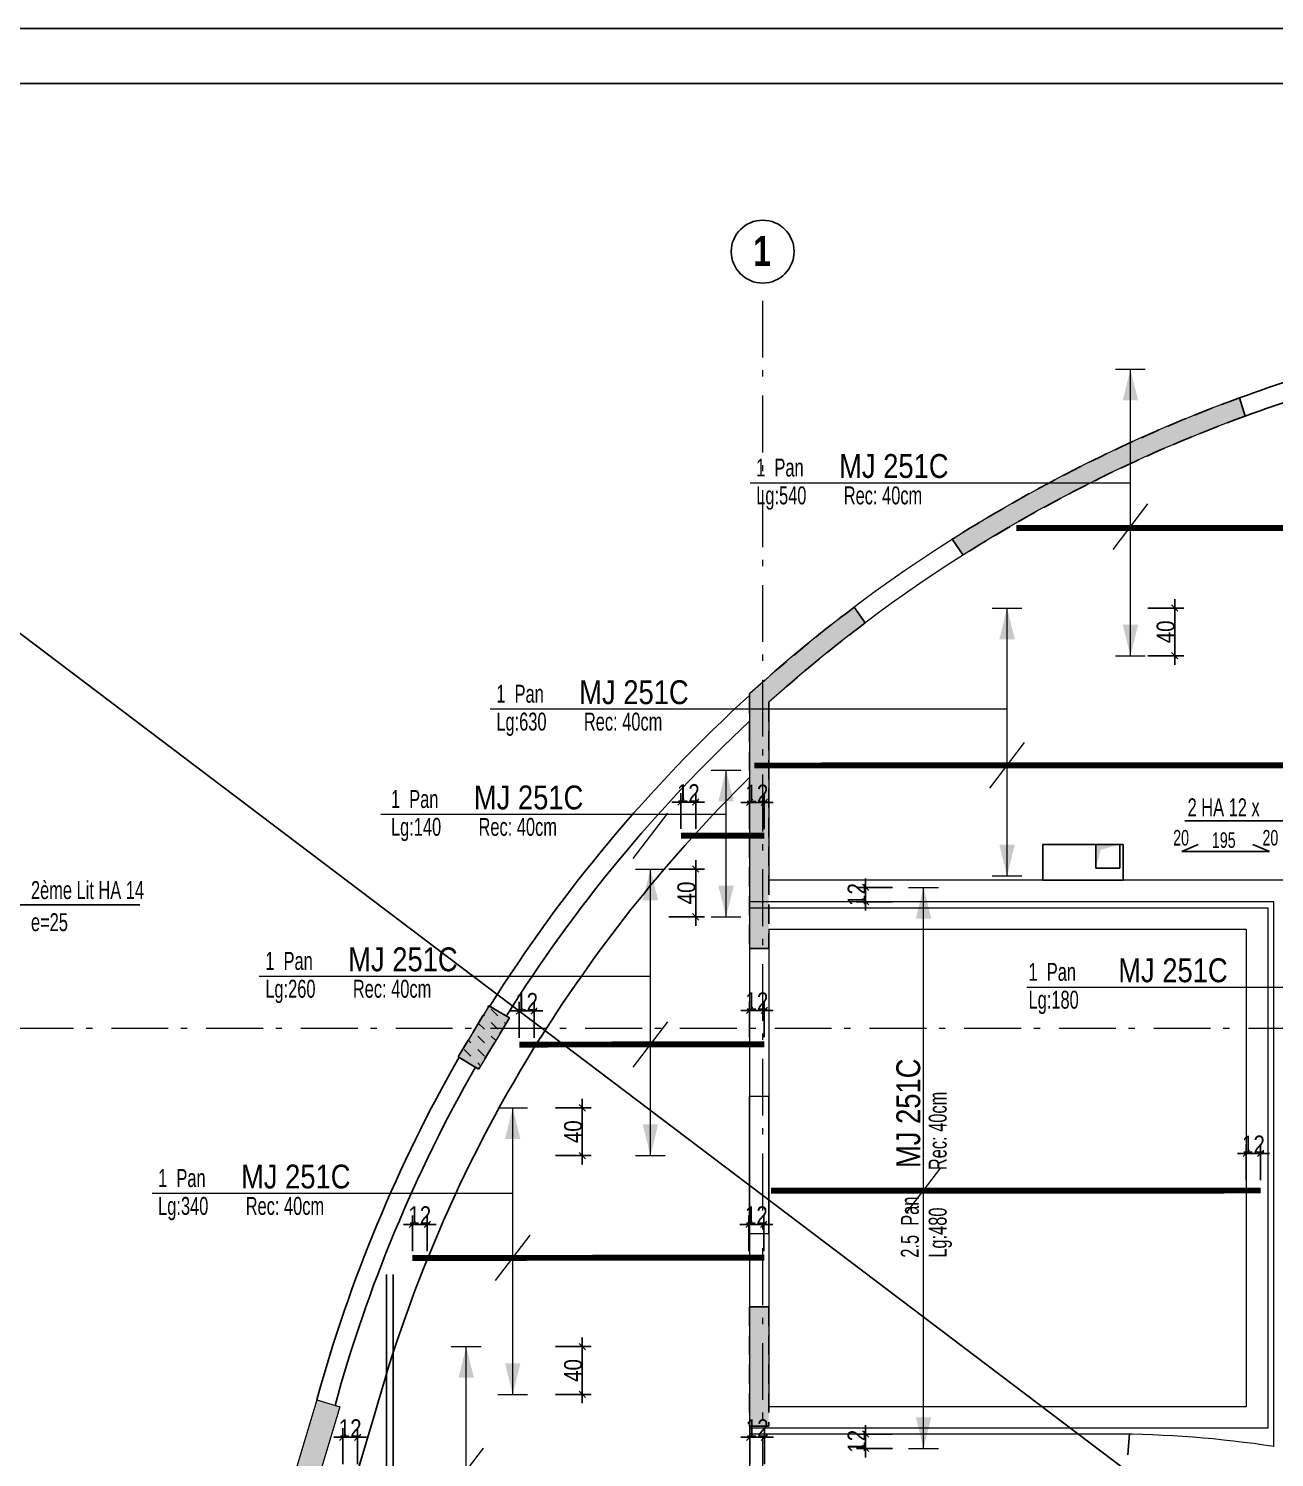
# Model space of a CAD drawing. Header units: centimetres. Extents: x 35662 to 42652, y -17547 to -13347.
# Drawn here: x 37160 to 38203, y -14544 to -13347 of the extents above; entities that cross this region are included whole.
import ezdxf

# ---------------------------------------------------------------- set-up
doc = ezdxf.new("R2010")
doc.units = ezdxf.units.CM
doc.header["$LTSCALE"] = 25.4
doc.header["$PDMODE"] = 1
doc.header["$PDSIZE"] = -2
doc.linetypes.add('CACHEX2', pattern=[19.05, 12.7, -6.35])
doc.linetypes.add('Style de ligne -6', pattern=[1.04164, 0.625, -0.20828, 0.06943, -0.13893])
for name, color, linetype in [('01_ARMA_INF', 50, 'Continuous'), ('01_cote_gen', 4, 'Continuous'), ('01_linteaux', 2, 'Continuous'), ('01_murs_sup', 2, 'CACHEX2'), ('01_poch_poteaux', 250, 'Continuous'), ('01_resv', 32, 'Continuous'), ('01_texte', 230, 'Continuous'), ('AA_COTES', 2, 'Continuous')]:
    doc.layers.add(name, color=color, linetype=linetype)
for name, color, linetype, lineweight in [('01_murs_coup', 5, 'Continuous', 60), ('01_résv', 32, 'Continuous', 9), ('B Général', 7, 'Continuous', 5)]:
    doc.layers.add(name, color=color, linetype=linetype, lineweight=lineweight)
doc.styles.add('impact', font='impact.ttf')
doc.styles.add('PATIO', font='ARIALN.TTF')
doc.styles.add('STYLE2', font='ARIALN.TTF')
doc.dimstyles.new('JB50', dxfattribs={"dimscale": 0.1, "dimtxt": 150, "dimasz": 15, "dimexe": 0.1, "dimexo": 0.1, "dimgap": 0.09, "dimtad": 1, "dimdec": 1, "dimdsep": 46, "dimtxsty": 'STYLE2', "dimblk1": 'BOND_G', "dimblk2": 'BOND_D', "dimsah": 1, "dimcen": 1.5, "dimdle": 0.01, "dimse1": 1, "dimse2": 1, "dimclrd": 4, "dimclre": 2, "dimclrt": 6, "dimazin": 2, "dimtfac": 2.333333, "dimtdec": 1, "dimtix": 1, "dimtmove": 2, "dimatfit": 3, "dimldrblk": 'BOND_G', "dimfxl": 1, "dimtolj": 1, "dimtzin": 0, "dimarcsym": 0})
pattern_1 = [(135, (-1376.8596, -4351.756), (-11.2253202, 9e-16), [7.9375, -7.9375])]

# ---------------------------------------------------------------- blocks, each defined once
blk = doc.blocks.new('BOND_G')
at = {"layer": 'AA_COTES', "color": 0}
for p, q in [((0, -5), (0, 15)), ((5, 0), (-5, 0)), ((1.77, 1.77), (-1.77, -1.77))]:
    blk.add_line(p, q, dxfattribs=at)
blk = doc.blocks.new('BOND_D')
at = {"layer": 'AA_COTES', "color": 0}
for p, q in [((5, 0), (-5, 0)), ((-1.77, -1.77), (1.77, 1.77)), ((0, 5), (0, -15))]:
    blk.add_line(p, q, dxfattribs=at)
blk = doc.blocks.new('*D21')
at = {"color": 4, "lineweight": -2, "transparency": 16777216}
blk.add_line((38119.6, -13833.7), (38119.6, -13870.7), dxfattribs=at)
at = {"layer": 'Defpoints', "color": 0, "transparency": 16777216}
for p in [(37991.6, -13832.2), (38094.9, -13872.2), (38119.6, -13872.2)]:
    blk.add_point(p, dxfattribs=at)
at = {"color": 4, "lineweight": -2, "transparency": 16777216, "xscale": 1.5, "yscale": 1.5, "zscale": 1.5}
for name, p, rotation in [('BOND_G', (38119.6, -13832.2), 90), ('BOND_D', (38119.6, -13872.2), 270)]:
    blk.add_blockref(name, p, dxfattribs=dict(at, rotation=rotation))
at = {"color": 6, "transparency": 16777216, "insert": (38112, -13852.2), "char_height": 15, "attachment_point": 5, "rotation": 90, "style": 'STYLE2'}
blk.add_mtext('\\A1;40', dxfattribs=at)
blk = doc.blocks.new('*D23')
at = {"color": 4, "lineweight": -2, "transparency": 16777216}
for p, q in [((37810.6, -14714.3), (37809.1, -14714.3)), ((37824.1, -14714.3), (37812.1, -14714.3)), ((37825.6, -14714.3), (37827.1, -14714.3))]:
    blk.add_line(p, q, dxfattribs=at)
at = {"layer": 'Defpoints', "color": 0, "transparency": 16777216}
for p in [(37812.1, -14539.4), (37812.1, -14714.3), (37824.1, -14715)]:
    blk.add_point(p, dxfattribs=at)
at = {"color": 4, "lineweight": -2, "transparency": 16777216, "xscale": 1.5, "yscale": 1.5, "zscale": 1.5}
blk.add_blockref('BOND_D', (37812.1, -14714.3), dxfattribs=at)
at = {"color": 4, "lineweight": -2, "transparency": 16777216, "xscale": 1.5, "yscale": 1.5, "zscale": 1.5, "rotation": 180}
blk.add_blockref('BOND_G', (37824.1, -14714.3), dxfattribs=at)
at = {"color": 6, "transparency": 16777216, "insert": (37818.1, -14706.8), "char_height": 15, "attachment_point": 5, "style": 'STYLE2'}
blk.add_mtext('\\A1;12', dxfattribs=at)
blk = doc.blocks.new('*D33')
at = {"color": 4, "lineweight": -2, "transparency": 16777216}
blk.add_line((37623.3, -14452.4), (37623.3, -14489.4), dxfattribs=at)
at = {"layer": 'Defpoints', "color": 0, "transparency": 16777216}
for p in [(37604.4, -14450.9), (37604.4, -14490.9), (37623.3, -14490.9)]:
    blk.add_point(p, dxfattribs=at)
at = {"color": 4, "lineweight": -2, "transparency": 16777216, "xscale": 1.5, "yscale": 1.5, "zscale": 1.5}
for name, p, rotation in [('BOND_G', (37623.3, -14450.9), 90), ('BOND_D', (37623.3, -14490.9), 270)]:
    blk.add_blockref(name, p, dxfattribs=dict(at, rotation=rotation))
at = {"color": 6, "transparency": 16777216, "insert": (37615.7, -14470.9), "char_height": 15, "attachment_point": 5, "rotation": 90, "style": 'STYLE2'}
blk.add_mtext('\\A1;40', dxfattribs=at)
blk = doc.blocks.new('*D34')
at = {"color": 4, "lineweight": -2, "transparency": 16777216}
blk.add_line((37623.3, -14252.4), (37623.3, -14289.4), dxfattribs=at)
at = {"layer": 'Defpoints', "color": 0, "transparency": 16777216}
for p in [(37623.3, -14250.9), (37623.3, -14290.9), (37623.3, -14290.9)]:
    blk.add_point(p, dxfattribs=at)
at = {"color": 4, "lineweight": -2, "transparency": 16777216, "xscale": 1.5, "yscale": 1.5, "zscale": 1.5}
for name, p, rotation in [('BOND_G', (37623.3, -14250.9), 90), ('BOND_D', (37623.3, -14290.9), 270)]:
    blk.add_blockref(name, p, dxfattribs=dict(at, rotation=rotation))
at = {"color": 6, "transparency": 16777216, "insert": (37615.7, -14270.9), "char_height": 15, "attachment_point": 5, "rotation": 90, "style": 'STYLE2'}
blk.add_mtext('\\A1;40', dxfattribs=at)
blk = doc.blocks.new('*D35')
at = {"color": 4, "lineweight": -2, "transparency": 16777216}
blk.add_line((37718.3, -14052.4), (37718.3, -14089.4), dxfattribs=at)
at = {"layer": 'Defpoints', "color": 0, "transparency": 16777216}
for p in [(37719.6, -14050.9), (37718.3, -14090.9), (37719.6, -14090.9)]:
    blk.add_point(p, dxfattribs=at)
at = {"color": 4, "lineweight": -2, "transparency": 16777216, "xscale": 1.5, "yscale": 1.5, "zscale": 1.5}
for name, p, rotation in [('BOND_G', (37718.3, -14050.9), 90), ('BOND_D', (37718.3, -14090.9), 270)]:
    blk.add_blockref(name, p, dxfattribs=dict(at, rotation=rotation))
at = {"color": 6, "transparency": 16777216, "insert": (37710.6, -14070.9), "char_height": 15, "attachment_point": 5, "rotation": 90, "style": 'STYLE2'}
blk.add_mtext('\\A1;40', dxfattribs=at)
blk = doc.blocks.new('*D37')
at = {"color": 4, "lineweight": -2, "transparency": 16777216}
for p, q in [((37421.2, -14526.8), (37419.7, -14526.8)), ((37435.1, -14526.8), (37422.7, -14526.8)), ((37436.6, -14526.8), (37438.1, -14526.8))]:
    blk.add_line(p, q, dxfattribs=at)
at = {"layer": 'Defpoints', "color": 0, "transparency": 16777216}
for p in [(37422.7, -14526.8), (37422.7, -14555), (37435.1, -14555.4)]:
    blk.add_point(p, dxfattribs=at)
at = {"color": 4, "lineweight": -2, "transparency": 16777216, "xscale": 1.5, "yscale": 1.5, "zscale": 1.5}
blk.add_blockref('BOND_D', (37422.7, -14526.8), dxfattribs=at)
at = {"color": 4, "lineweight": -2, "transparency": 16777216, "xscale": 1.5, "yscale": 1.5, "zscale": 1.5, "rotation": 180}
blk.add_blockref('BOND_G', (37435.1, -14526.8), dxfattribs=at)
at = {"color": 6, "transparency": 16777216, "insert": (37428.9, -14519.3), "char_height": 15, "attachment_point": 5, "style": 'STYLE2'}
blk.add_mtext('\\A1;12', dxfattribs=at)
blk = doc.blocks.new('*D38')
at = {"color": 4, "lineweight": -2, "transparency": 16777216}
for p, q in [((37479.5, -14348.5), (37478, -14348.5)), ((37493.4, -14348.5), (37481, -14348.5)), ((37494.9, -14348.5), (37496.4, -14348.5))]:
    blk.add_line(p, q, dxfattribs=at)
at = {"layer": 'Defpoints', "color": 0, "transparency": 16777216}
for p in [(37481, -14348.5), (37481, -14376.6), (37493.4, -14377.1)]:
    blk.add_point(p, dxfattribs=at)
at = {"color": 4, "lineweight": -2, "transparency": 16777216, "xscale": 1.5, "yscale": 1.5, "zscale": 1.5}
blk.add_blockref('BOND_D', (37481, -14348.5), dxfattribs=at)
at = {"color": 4, "lineweight": -2, "transparency": 16777216, "xscale": 1.5, "yscale": 1.5, "zscale": 1.5, "rotation": 180}
blk.add_blockref('BOND_G', (37493.4, -14348.5), dxfattribs=at)
at = {"color": 6, "transparency": 16777216, "insert": (37487.2, -14340.9), "char_height": 15, "attachment_point": 5, "style": 'STYLE2'}
blk.add_mtext('\\A1;12', dxfattribs=at)
blk = doc.blocks.new('*D39')
at = {"color": 4, "lineweight": -2, "transparency": 16777216}
for p, q in [((37569, -14169.7), (37567.5, -14169.7)), ((37582.9, -14169.7), (37570.5, -14169.7)), ((37584.4, -14169.7), (37585.9, -14169.7))]:
    blk.add_line(p, q, dxfattribs=at)
at = {"layer": 'Defpoints', "color": 0, "transparency": 16777216}
for p in [(37570.5, -14169.7), (37570.5, -14197.9), (37582.9, -14198.3)]:
    blk.add_point(p, dxfattribs=at)
at = {"color": 4, "lineweight": -2, "transparency": 16777216, "xscale": 1.5, "yscale": 1.5, "zscale": 1.5}
blk.add_blockref('BOND_D', (37570.5, -14169.7), dxfattribs=at)
at = {"color": 4, "lineweight": -2, "transparency": 16777216, "xscale": 1.5, "yscale": 1.5, "zscale": 1.5, "rotation": 180}
blk.add_blockref('BOND_G', (37582.9, -14169.7), dxfattribs=at)
at = {"color": 6, "transparency": 16777216, "insert": (37576.7, -14162.2), "char_height": 15, "attachment_point": 5, "style": 'STYLE2'}
blk.add_mtext('\\A1;12', dxfattribs=at)
blk = doc.blocks.new('*D40')
at = {"color": 4, "lineweight": -2, "transparency": 16777216}
for p, q in [((37704.4, -13994.8), (37702.9, -13994.8)), ((37718.3, -13994.8), (37705.9, -13994.8)), ((37719.8, -13994.8), (37721.3, -13994.8))]:
    blk.add_line(p, q, dxfattribs=at)
at = {"layer": 'Defpoints', "color": 0, "transparency": 16777216}
for p in [(37705.9, -13994.8), (37705.9, -14023), (37718.3, -14023.4)]:
    blk.add_point(p, dxfattribs=at)
at = {"color": 4, "lineweight": -2, "transparency": 16777216, "xscale": 1.5, "yscale": 1.5, "zscale": 1.5}
blk.add_blockref('BOND_D', (37705.9, -13994.8), dxfattribs=at)
at = {"color": 4, "lineweight": -2, "transparency": 16777216, "xscale": 1.5, "yscale": 1.5, "zscale": 1.5, "rotation": 180}
blk.add_blockref('BOND_G', (37718.3, -13994.8), dxfattribs=at)
at = {"color": 6, "transparency": 16777216, "insert": (37712.1, -13987.3), "char_height": 15, "attachment_point": 5, "style": 'STYLE2'}
blk.add_mtext('\\A1;12', dxfattribs=at)
blk = doc.blocks.new('*D41')
at = {"color": 4, "lineweight": -2, "transparency": 16777216}
for p, q in [((37762, -13995.1), (37760.5, -13995.1)), ((37775.7, -13995.1), (37763.5, -13995.1)), ((37777.2, -13995.1), (37778.7, -13995.1))]:
    blk.add_line(p, q, dxfattribs=at)
at = {"layer": 'Defpoints', "color": 0, "transparency": 16777216}
for p in [(37763.5, -13995.1), (37763.5, -14022.9), (37775.7, -14022.9)]:
    blk.add_point(p, dxfattribs=at)
at = {"color": 4, "lineweight": -2, "transparency": 16777216, "xscale": 1.5, "yscale": 1.5, "zscale": 1.5}
blk.add_blockref('BOND_D', (37763.5, -13995.1), dxfattribs=at)
at = {"color": 4, "lineweight": -2, "transparency": 16777216, "xscale": 1.5, "yscale": 1.5, "zscale": 1.5, "rotation": 180}
blk.add_blockref('BOND_G', (37775.7, -13995.1), dxfattribs=at)
at = {"color": 6, "transparency": 16777216, "insert": (37769.6, -13987.6), "char_height": 15, "attachment_point": 5, "style": 'STYLE2'}
blk.add_mtext('\\A1;12', dxfattribs=at)
blk = doc.blocks.new('*D42')
at = {"color": 4, "lineweight": -2, "transparency": 16777216}
for p, q in [((37762, -14169.3), (37760.5, -14169.3)), ((37775.7, -14169.3), (37763.5, -14169.3)), ((37777.2, -14169.3), (37778.7, -14169.3))]:
    blk.add_line(p, q, dxfattribs=at)
at = {"layer": 'Defpoints', "color": 0, "transparency": 16777216}
for p in [(37763.5, -14169.3), (37763.5, -14197.1), (37775.7, -14197.1)]:
    blk.add_point(p, dxfattribs=at)
at = {"color": 4, "lineweight": -2, "transparency": 16777216, "xscale": 1.5, "yscale": 1.5, "zscale": 1.5}
blk.add_blockref('BOND_D', (37763.5, -14169.3), dxfattribs=at)
at = {"color": 4, "lineweight": -2, "transparency": 16777216, "xscale": 1.5, "yscale": 1.5, "zscale": 1.5, "rotation": 180}
blk.add_blockref('BOND_G', (37775.7, -14169.3), dxfattribs=at)
at = {"color": 6, "transparency": 16777216, "insert": (37769.6, -14161.7), "char_height": 15, "attachment_point": 5, "style": 'STYLE2'}
blk.add_mtext('\\A1;12', dxfattribs=at)
blk = doc.blocks.new('*D43')
at = {"color": 4, "lineweight": -2, "transparency": 16777216}
for p, q in [((37761.4, -14348.5), (37759.9, -14348.5)), ((37775.3, -14348.5), (37762.9, -14348.5)), ((37776.8, -14348.5), (37778.3, -14348.5))]:
    blk.add_line(p, q, dxfattribs=at)
at = {"layer": 'Defpoints', "color": 0, "transparency": 16777216}
for p in [(37762.9, -14348.5), (37762.9, -14376.6), (37775.3, -14377.1)]:
    blk.add_point(p, dxfattribs=at)
at = {"color": 4, "lineweight": -2, "transparency": 16777216, "xscale": 1.5, "yscale": 1.5, "zscale": 1.5}
blk.add_blockref('BOND_D', (37762.9, -14348.5), dxfattribs=at)
at = {"color": 4, "lineweight": -2, "transparency": 16777216, "xscale": 1.5, "yscale": 1.5, "zscale": 1.5, "rotation": 180}
blk.add_blockref('BOND_G', (37775.3, -14348.5), dxfattribs=at)
at = {"color": 6, "transparency": 16777216, "insert": (37769.1, -14340.9), "char_height": 15, "attachment_point": 5, "style": 'STYLE2'}
blk.add_mtext('\\A1;12', dxfattribs=at)
blk = doc.blocks.new('*D44')
at = {"color": 4, "lineweight": -2, "transparency": 16777216}
for p, q in [((37762.1, -14526.8), (37760.6, -14526.8)), ((37775.9, -14526.8), (37763.6, -14526.8)), ((37777.4, -14526.8), (37778.9, -14526.8))]:
    blk.add_line(p, q, dxfattribs=at)
at = {"layer": 'Defpoints', "color": 0, "transparency": 16777216}
for p in [(37763.6, -14526.8), (37763.6, -14554.9), (37775.9, -14555.4)]:
    blk.add_point(p, dxfattribs=at)
at = {"color": 4, "lineweight": -2, "transparency": 16777216, "xscale": 1.5, "yscale": 1.5, "zscale": 1.5}
blk.add_blockref('BOND_D', (37763.6, -14526.8), dxfattribs=at)
at = {"color": 4, "lineweight": -2, "transparency": 16777216, "xscale": 1.5, "yscale": 1.5, "zscale": 1.5, "rotation": 180}
blk.add_blockref('BOND_G', (37775.9, -14526.8), dxfattribs=at)
at = {"color": 6, "transparency": 16777216, "insert": (37769.8, -14519.3), "char_height": 15, "attachment_point": 5, "style": 'STYLE2'}
blk.add_mtext('\\A1;12', dxfattribs=at)
blk = doc.blocks.new('*D46')
at = {"color": 4, "lineweight": -2, "transparency": 16777216}
for p, q in [((38178, -14289.1), (38176.5, -14289.1)), ((38191.5, -14289.1), (38179.5, -14289.1)), ((38193, -14289.1), (38194.5, -14289.1))]:
    blk.add_line(p, q, dxfattribs=at)
at = {"layer": 'Defpoints', "color": 0, "transparency": 16777216}
for p in [(38179.5, -14289.1), (38179.5, -14310.8), (38191.5, -14320.2)]:
    blk.add_point(p, dxfattribs=at)
at = {"color": 4, "lineweight": -2, "transparency": 16777216, "xscale": 1.5, "yscale": 1.5, "zscale": 1.5}
blk.add_blockref('BOND_D', (38179.5, -14289.1), dxfattribs=at)
at = {"color": 4, "lineweight": -2, "transparency": 16777216, "xscale": 1.5, "yscale": 1.5, "zscale": 1.5, "rotation": 180}
blk.add_blockref('BOND_G', (38191.5, -14289.1), dxfattribs=at)
at = {"color": 6, "transparency": 16777216, "insert": (38185.5, -14281.6), "char_height": 15, "attachment_point": 5, "style": 'STYLE2'}
blk.add_mtext('\\A1;12', dxfattribs=at)
blk = doc.blocks.new('*D47')
at = {"color": 4, "lineweight": -2, "transparency": 16777216}
for p, q in [((37860.6, -14522.7), (37860.6, -14521.2)), ((37860.6, -14524.2), (37860.6, -14536.2)), ((37860.6, -14537.7), (37860.6, -14539.2))]:
    blk.add_line(p, q, dxfattribs=at)
at = {"layer": 'Defpoints', "color": 0, "transparency": 16777216}
for p in [(37885.6, -14524.2), (37860.6, -14536.2), (37896.7, -14536.2)]:
    blk.add_point(p, dxfattribs=at)
at = {"color": 4, "lineweight": -2, "transparency": 16777216, "xscale": 1.5, "yscale": 1.5, "zscale": 1.5}
for name, p, rotation in [('BOND_G', (37860.6, -14524.2), 270), ('BOND_D', (37860.6, -14536.2), 90)]:
    blk.add_blockref(name, p, dxfattribs=dict(at, rotation=rotation))
at = {"color": 6, "transparency": 16777216, "insert": (37853.1, -14530.2), "char_height": 15, "attachment_point": 5, "rotation": 90, "style": 'STYLE2'}
blk.add_mtext('\\A1;12', dxfattribs=at)
blk = doc.blocks.new('*D48')
at = {"color": 4, "lineweight": -2, "transparency": 16777216}
for p, q in [((37860.6, -14064.7), (37860.6, -14063.2)), ((37860.6, -14066.2), (37860.6, -14078.2)), ((37860.6, -14079.7), (37860.6, -14081.2))]:
    blk.add_line(p, q, dxfattribs=at)
at = {"layer": 'Defpoints', "color": 0, "transparency": 16777216}
for p in [(37896.7, -14066.2), (37860.6, -14078.2), (37894.3, -14078.2)]:
    blk.add_point(p, dxfattribs=at)
at = {"color": 4, "lineweight": -2, "transparency": 16777216, "xscale": 1.5, "yscale": 1.5, "zscale": 1.5}
for name, p, rotation in [('BOND_G', (37860.6, -14066.2), 270), ('BOND_D', (37860.6, -14078.2), 90)]:
    blk.add_blockref(name, p, dxfattribs=dict(at, rotation=rotation))
at = {"color": 6, "transparency": 16777216, "insert": (37853.1, -14072.2), "char_height": 15, "attachment_point": 5, "rotation": 90, "style": 'STYLE2'}
blk.add_mtext('\\A1;12', dxfattribs=at)

msp = doc.modelspace()

# ---------------------------------------------------------------- hatches: boundary and pattern name
at = {"layer": '01_murs_sup'}
h = msp.add_hatch(dxfattribs=at)
h.set_pattern_fill('DASH', color=256, scale=2.5, angle=135)
h.set_pattern_definition(pattern_1)
h.paths.add_polyline_path([(38178.58, -13671.44), (38173.7, -13656.19, 0.053996), (37933.23, -13774.64), (37942.35, -13787.8, -0.0537335)])
h.paths.add_polyline_path([(37779.47, -13911.19, -0.0212749), (37860.14, -13844.74), (37851.02, -13831.57, 0.0228439), (37763.47, -13904.08), (37763.47, -14117.54), (37779.47, -14117.54)])
h.paths.add_polyline_path([(39133.48, -13581.57), (38657.44, -13581.57), (38657.44, -13597.57), (39117.48, -13597.57), (39117.48, -13641.58), (39133.48, -13641.58)])
h.paths.add_polyline_path([(39446.48, -13976.58), (39133.48, -13976.58), (39133.48, -13941.58), (39117.48, -13941.58), (39117.48, -14377.56), (39069.48, -14377.56), (39069.48, -14397.56), (39117.48, -14397.56), (39117.48, -14785.56), (39082.48, -14785.56), (39082.48, -14803.56), (39495.48, -14803.56), (39495.48, -14785.56), (39135.47, -14785.56), (39135.47, -13992.58), (39430.48, -13992.58), (39430.48, -14049.58), (39446.48, -14049.58)])
h = msp.add_hatch(dxfattribs=at)
h.set_pattern_fill('DASH', color=256, scale=2.5, angle=135)
h.set_pattern_definition(pattern_1)
h.paths.add_polyline_path([(37562.23, -14175.62), (37545.08, -14165.32), (37519.34, -14208.18), (37536.49, -14218.48)])
h = msp.add_hatch(dxfattribs=at)
h.set_pattern_fill('DASH', color=256, scale=2.5, angle=135)
h.set_pattern_definition(pattern_1)
h.paths.add_polyline_path([(37779.47, -14417.54), (37763.47, -14417.54), (37763.47, -14517.54), (37779.47, -14517.54)])
h.paths.add_polyline_path([(37779.47, -14617.54), (37763.47, -14617.54), (37763.47, -14785.56), (37330.68, -14785.56), (37379.44, -14623.13), (37364.11, -14618.53), (37274.08, -14918.45), (37289.41, -14923.05), (37325.28, -14803.56), (37453.44, -14803.56), (37469.44, -14803.56), (38121.48, -14803.56), (38121.48, -15311.56), (38139.48, -15311.56), (38139.48, -14803.56), (38231.48, -14803.56), (38231.48, -14785.56), (37779.47, -14785.56)])
at = {"layer": '01_poch_poteaux'}
h = msp.add_hatch(color=256, dxfattribs=at)
h.dxf.hatch_style = 1
h.paths.add_polyline_path([(37562.39, -14175.47), (37545.24, -14165.17), (37519.5, -14208.04), (37536.64, -14218.33)])
h = msp.add_hatch(color=256, dxfattribs=at)
h.dxf.hatch_style = 1
h.paths.add_polyline_path([(37420.15, -14501.66), (37400.99, -14495.91), (37382.67, -14556.95), (37401.83, -14562.7)])
at = {"layer": '01_résv'}
h = msp.add_hatch(dxfattribs=at)
h.set_pattern_fill('ANSI31', color=256)
h.set_pattern_definition([(45, (33932.1135, -19078.7956), (-2.245064, 2.245064), [])])
h.paths.add_polyline_path([(40172.39, -15042.56), (40172.39, -15072.59), (40182.39, -15072.59), (40182.39, -15042.62)], flags=17)
h.paths.add_polyline_path([(38544.12, -14511.48), (38544.12, -14581.48), (38554.12, -14581.48), (38554.12, -14511.48)])
h.paths.add_polyline_path([(38775.31, -14971.93), (38775.71, -15031.93), (38785.71, -15031.93), (38785.31, -14971.93)], flags=17)
h.paths.add_polyline_path([(38544.85, -14966.84), (38474.85, -14966.84), (38474.85, -14976.84), (38544.85, -14976.84)], flags=17)
h.paths.add_polyline_path([(38564.85, -14966.84), (38624.85, -14966.84), (38624.85, -14976.84), (38564.85, -14976.84)], flags=17)
h.paths.add_polyline_path([(37763.92, -15769.56), (37763.92, -15709.56), (37773.92, -15709.56), (37773.92, -15769.56)], flags=17)
h.paths.add_polyline_path([(38495.18, -14432.47), (38435.18, -14432.47), (38435.18, -14422.47), (38495.18, -14422.47)])
edge = h.paths.add_edge_path()
edge.add_line((40778.06, -15120.54), (40818.06, -15120.54))
edge.add_line((40818.06, -15120.54), (40846.67, -15148.83))
edge.add_line((40846.67, -15148.83), (40849.82, -15145.68))
edge.add_line((40849.82, -15145.68), (40853.18, -15142.31))
edge.add_line((40853.18, -15142.31), (40853.74, -15141.76))
edge.add_line((40853.74, -15141.76), (40819.08, -15107.1))
edge.add_line((40778.4, -15120.54), (40778.4, -15110.54))
edge.add_line((40778.4, -15110.54), (40822.52, -15110.54))
edge.add_line((40170.1, -14687.41), (40170, -14687.41))
edge.add_line((40170, -14687.41), (40170.02, -14664.36))
edge.add_line((40170.02, -14664.36), (40180.02, -14664.36))
edge.add_line((40180.02, -14664.36), (40180.12, -14694.4))
edge.add_line((40180.12, -14694.4), (40170, -14694.34))
edge.add_line((39147.25, -14687.41), (39147.15, -14687.41))
edge.add_line((39147.15, -14687.41), (39147.15, -14657.41))
edge.add_line((39147.15, -14657.41), (39157.15, -14657.41))
edge.add_line((39157.15, -14657.41), (39157.15, -14687.41))
edge.add_line((39157.15, -14687.41), (39147.15, -14687.41))
edge.add_line((37455.95, -16464.54), (37539.35, -16464.56))
edge.add_line((37539.35, -16464.56), (37539.75, -16474.52))
edge.add_line((37539.75, -16474.52), (37459.74, -16474.5))
edge.add_line((37459.74, -16474.5), (37459.34, -16467.9))
h.paths.add_polyline_path([(40853.92, -14589.64), (40846.85, -14582.57), (40818.16, -14610.86), (40778.16, -14610.86), (40778.16, -14620.86), (40822.3, -14620.86)])

# ---------------------------------------------------------------- linework, layer by layer
at = {"layer": '01_ARMA_INF', "linetype": 'Continuous', "lineweight": 0, "const_width": 5, "flags": 128}
for points in [[(37986.77, -13765.29), (38378.48, -13765.06)], [(37767.46, -13964.14), (38378.48, -13963.9)], [(37705.93, -14022.95), (37775.7, -14022.92)], [(37570.54, -14197.87), (37775.7, -14197.77)], [(37781.3, -14320.29), (38191.46, -14320.15)], [(37480.99, -14376.61), (37775.7, -14376.47)]]:
    msp.add_lwpolyline(points, dxfattribs=at)
at = {"layer": '01_cote_gen'}
msp.add_line((42651.79, -13346.82), (35661.79, -13346.82), dxfattribs=at)
at = {"layer": '01_linteaux'}
for p, q in [((37763.46, -14241.23), (37763.46, -14356.23)), ((37779.46, -14241.23), (37779.46, -14356.23)), ((37449.09, -14508.83), (37274.51, -15090.92))]:
    msp.add_line(p, q, dxfattribs=at)
for centre, radius, start, end in [((38600.27, -14825.54), 1244.73, 105.4374, 110.04173), ((38600.27, -14825.54), 1228.73, 105.4374, 110.07172), ((38600.28, -14825.54), 1243.76, 132.28414, 147.95599), ((38600.28, -14825.54), 1227.76, 132.96705, 147.94227), ((38600.28, -14825.54), 1193.76, 134.50649, 147.95599), ((38600.28, -14825.54), 1193.96, 147.95599, 164.61784), ((38600.28, -14825.54), 1243.96, 150.25949, 164.61784), ((38600.28, -14825.54), 1227.96, 150.28537, 164.63513)]:
    msp.add_arc(centre, radius, start, end, dxfattribs=at)
at = {"layer": '01_murs_coup', "linetype": 'Continuous', "lineweight": 18}
for p, q in [((38173.7, -13656.19), (38178.58, -13671.44)), ((37763.46, -13904.08), (37763.46, -14078.23)), ((37779.46, -13911.19), (37779.46, -14060.23)), ((38220.51, -14060.23), (37779.46, -14060.23)), ((38220.51, -14060.23), (37789.46, -14060.23)), ((38202.51, -14078.23), (37763.46, -14078.23)), ((37763.46, -14083.23), (38197.46, -14083.23)), ((37763.46, -14083.23), (37763.46, -14241.23)), ((38197.46, -14083.23), (38197.46, -14519.23)), ((38202.51, -14534.66), (38202.51, -14078.23)), ((37779.46, -14101.23), (38179.46, -14101.23)), ((37779.46, -14101.23), (37779.46, -14135.23)), ((37779.46, -14101.23), (37779.46, -14241.23)), ((38179.46, -14101.23), (38179.46, -14501.23)), ((37545.24, -14165.17), (37519.5, -14208.04)), ((37545.24, -14165.17), (37562.39, -14175.47)), ((37562.39, -14175.47), (37536.64, -14218.33)), ((37519.5, -14208.04), (37536.64, -14218.33)), ((37763.46, -14241.23), (37779.46, -14241.23)), ((37763.46, -14356.23), (37763.46, -14519.23)), ((37763.46, -14356.23), (37779.46, -14356.23)), ((37779.46, -14356.23), (37779.46, -14501.23)), ((37401.08, -14495.63), (37382.67, -14556.95)), ((37401.08, -14495.63), (37420.24, -14501.38)), ((37420.24, -14501.38), (37401.83, -14562.7)), ((38179.46, -14501.23), (37779.46, -14501.23)), ((38197.46, -14519.23), (37763.46, -14519.23)), ((38066.98, -14524.23), (37763.46, -14524.23)), ((37763.46, -14524.23), (37763.46, -14574.23))]:
    msp.add_line(p, q, dxfattribs=at)
for centre, radius, start, end in [((38600.27, -14825.54), 1244.73, 110.04173, 132.24354), ((38600.27, -14825.54), 1228.73, 110.07172, 131.91412), ((38066.98, -15409.73), 885.5, 81.19582, 90)]:
    msp.add_arc(centre, radius, start, end, dxfattribs=at)
at = {"layer": '01_murs_sup', "ltscale": 0.05}
for p, q in [((38173.7, -13656.19), (38178.58, -13671.44)), ((37933.23, -13774.64), (37942.35, -13787.8)), ((37851.02, -13831.57), (37860.14, -13844.74)), ((37763.47, -13904.08), (37763.47, -14117.54)), ((37779.47, -13911.19), (37779.47, -14117.54)), ((37763.47, -14117.54), (37779.47, -14117.54)), ((37519.34, -14208.18), (37545.08, -14165.32)), ((37545.08, -14165.32), (37562.23, -14175.62)), ((37562.23, -14175.62), (37545.08, -14165.32)), ((37562.23, -14175.62), (37536.49, -14218.48)), ((37536.49, -14218.48), (37519.34, -14208.18)), ((37519.34, -14208.18), (37536.49, -14218.48)), ((37763.47, -14417.54), (37763.47, -14517.54)), ((37763.47, -14417.54), (37779.47, -14417.54)), ((37779.47, -14417.54), (37779.47, -14517.54)), ((37763.47, -14517.54), (37779.47, -14517.54))]:
    msp.add_line(p, q, dxfattribs=at)
for radius, start, end in [(1244.73, 110.04173, 122.4047), (1228.73, 110.07172, 122.3747), (1244.73, 127.00902, 132.24354), (1228.73, 127.03901, 131.91412)]:
    msp.add_arc((38600.28, -14825.54), radius, start, end, dxfattribs=at)
at = {"layer": '01_resv'}
for p, q in [((38053.45, -14030.25), (38053.45, -14050.25)), ((38073.45, -14030.25), (38053.45, -14030.25)), ((38073.45, -14030.25), (38053.45, -14030.25)), ((38073.45, -14050.25), (38073.45, -14030.25)), ((38053.45, -14050.25), (38073.45, -14050.25))]:
    msp.add_line(p, q, dxfattribs=at)
at = {"layer": '01_resv', "ltscale": 3}
msp.add_line((38081.54, -14523.73), (38080.29, -14541.69), dxfattribs=at)
at = {"layer": '01_resv'}
msp.add_lwpolyline([(38009.02, -14030.25), (38076.24, -14030.25), (38076.24, -14060.23), (38009.02, -14060.23)], close=True, dxfattribs=at)
for points in [[(38053.45, -14050.25), (38053.45, -14030.25), (38057.47, -14034.82)], [(38053.45, -14030.25), (38073.45, -14030.25), (38057.47, -14034.82)]]:
    msp.add_solid(points, dxfattribs=at)
at = {"layer": '01_texte'}
for p, q in [((35711.79, -13392.7), (42601.79, -13392.7)), ((36700.66, -13511.94), (38265.58, -14695.56)), ((38125.42, -14036.11), (38139.24, -14030.28)), ((38125.42, -14036.11), (38198.93, -14036.11)), ((38198.93, -14036.11), (38185.11, -14030.28)), ((37459.44, -14835.56), (37459.44, -14390.47)), ((37464.84, -14835.56), (37464.84, -14390.47))]:
    msp.add_line(p, q, dxfattribs=at)
at = {"layer": '01_texte', "linetype": 'Continuous', "lineweight": 0}
for p, q in [((38069.97, -13632.23), (38094.93, -13632.23)), ((38082.45, -13872.23), (38082.45, -13632.23)), ((38082.45, -13727.56), (37763.96, -13727.56)), ((38067.95, -13783.06), (38096.96, -13744.99)), ((37966.66, -13832.23), (37991.62, -13832.23)), ((37979.14, -14056.6), (37979.14, -13832.23)), ((38069.97, -13872.23), (38094.93, -13872.23)), ((37979.14, -13917.06), (37546.29, -13917.06)), ((37964.64, -13983.06), (37993.65, -13944.99)), ((37731.27, -13967.93), (37756.23, -13967.93)), ((37743.75, -14090.92), (37743.75, -13967.93)), ((37665.88, -14042), (37694.89, -14003.93)), ((37743.75, -14005.22), (37454.66, -14005.22)), ((37667.92, -14050.92), (37692.88, -14050.92)), ((37680.4, -14290.92), (37680.4, -14050.92)), ((37680.4, -14116.07), (37680.4, -14050.92)), ((37966.66, -14056.6), (37991.62, -14056.6)), ((37896.68, -14066.23), (37921.64, -14066.23)), ((37909.16, -14536.23), (37909.16, -14066.23)), ((37731.27, -14090.92), (37756.23, -14090.92)), ((37680.4, -14140.85), (37352.78, -14140.85)), ((38274.37, -14150.02), (37995.68, -14150.02)), ((37665.88, -14216.85), (37694.89, -14178.78)), ((37552.59, -14250.92), (37577.55, -14250.92)), ((37565.07, -14490.92), (37565.07, -14250.92)), ((37667.92, -14290.92), (37692.88, -14290.92)), ((37894.65, -14339.27), (37923.66, -14301.2)), ((37565.07, -14322.78), (37263.01, -14322.78)), ((37550.55, -14395.6), (37579.55, -14357.53)), ((37513.63, -14450.92), (37538.59, -14450.92)), ((37526.11, -14690.92), (37526.11, -14450.92)), ((37552.59, -14490.92), (37577.55, -14490.92)), ((37511.61, -14573.95), (37540.62, -14535.88)), ((37896.68, -14536.23), (37921.64, -14536.23))]:
    msp.add_line(p, q, dxfattribs=at)
at = {"layer": '01_texte', "ltscale": 200}
msp.add_line((38128.15, -14010.52), (38257.66, -14010.52), dxfattribs=at)
at = {"layer": '01_texte', "ltscale": 5}
msp.add_line((37252.7, -14080.9), (37151.51, -14080.9), dxfattribs=at)
at = {"layer": '01_texte'}
msp.add_circle((37774.42, -13533.68), 26.34, dxfattribs=at)
at = {"layer": '01_texte', "linetype": 'Continuous', "lineweight": 0}
for points in [[(38082.45, -13632.23), (38075.99, -13658.33), (38082.45, -13658.33)], [(38082.45, -13632.23), (38088.91, -13658.33), (38082.45, -13658.33)], [(37979.14, -13832.23), (37972.68, -13858.33), (37979.14, -13858.33)], [(37979.14, -13832.23), (37985.6, -13858.33), (37979.14, -13858.33)], [(38082.45, -13872.23), (38075.99, -13846.13), (38082.45, -13846.13)], [(38082.45, -13872.23), (38088.91, -13846.13), (38082.45, -13846.13)], [(37743.75, -13967.93), (37737.29, -13994.02), (37743.75, -13994.02)], [(37743.75, -13967.93), (37750.21, -13994.02), (37743.75, -13994.02)], [(37979.14, -14056.6), (37972.68, -14030.5), (37979.14, -14030.5)], [(37979.14, -14056.6), (37985.6, -14030.5), (37979.14, -14030.5)], [(37680.4, -14050.92), (37673.94, -14077.01), (37680.4, -14077.01)], [(37680.4, -14050.92), (37686.86, -14077.01), (37680.4, -14077.01)], [(37743.75, -14090.92), (37737.29, -14064.82), (37743.75, -14064.82)], [(37743.75, -14090.92), (37750.21, -14064.82), (37743.75, -14064.82)], [(37909.16, -14066.23), (37902.7, -14092.33), (37909.16, -14092.33)], [(37909.16, -14066.23), (37915.62, -14092.33), (37909.16, -14092.33)], [(37565.07, -14250.92), (37558.61, -14277.01), (37565.07, -14277.01)], [(37565.07, -14250.92), (37571.53, -14277.01), (37565.07, -14277.01)], [(37680.4, -14290.92), (37673.94, -14264.82), (37680.4, -14264.82)], [(37680.4, -14290.92), (37686.86, -14264.82), (37680.4, -14264.82)], [(37526.11, -14450.92), (37519.65, -14477.01), (37526.11, -14477.01)], [(37526.11, -14450.92), (37532.57, -14477.01), (37526.11, -14477.01)], [(37565.07, -14490.92), (37558.61, -14464.82), (37565.07, -14464.82)], [(37565.07, -14490.92), (37571.53, -14464.82), (37565.07, -14464.82)], [(37909.16, -14536.23), (37902.7, -14510.13), (37909.16, -14510.13)], [(37909.16, -14536.23), (37915.62, -14510.13), (37909.16, -14510.13)]]:
    msp.add_solid(points, dxfattribs=at)
at = {"layer": 'B Général', "color": 1, "linetype": 'Style de ligne -6', "lineweight": 13, "ltscale": 3, "true_color": 0xff0000}
for p, q in [((37774.42, -16638.63), (37774.42, -13560.02)), ((41880.18, -14184.56), (37130.6, -14184.56))]:
    msp.add_line(p, q, dxfattribs=at)

# ---------------------------------------------------------------- texts
at = {"layer": '01_texte', "ltscale": 5, "style": 'PATIO'}
for p in [(37838.45, -13723.23), (37620.78, -13912.73), (37532.53, -14000.9), (37427.27, -14136.52), (38072.25, -14145.69), (37337.5, -14318.45)]:
    msp.add_text('MJ 251C', height=20, dxfattribs=at).set_placement(p)
at = {"layer": '01_texte', "ltscale": 5, "style": 'PATIO', "width": 0.8}
for s, height, p in [('1  Pan', 15, (37769.01, -13722.03)), ('Lg:540', 15, (37769.01, -13745.36)), ('Rec: 40cm', 15, (37842.35, -13745.36)), ('1  Pan', 15, (37551.34, -13911.52)), ('Lg:630', 15, (37551.34, -13934.86)), ('Rec: 40cm', 15, (37624.68, -13934.86)), ('1  Pan', 15, (37463.09, -13999.69)), ('2 HA 12 x  ', 15, (38130.33, -14006.66)), ('Lg:140', 15, (37463.09, -14023.02)), ('Rec: 40cm', 15, (37536.42, -14023.02)), ('20', 13, (38118.29, -14031.16)), ('195', 13, (38150.71, -14033.13)), ('20', 13, (38193.04, -14031.16)), ('2ème Lit HA 14', 15, (37161.53, -14076)), ('e=25', 15, (37161.53, -14102.87)), ('1  Pan', 15, (37357.83, -14135.32)), ('1  Pan', 15, (37997.12, -14144.48)), ('Lg:260', 15, (37357.83, -14158.65)), ('Rec: 40cm', 15, (37431.16, -14158.65)), ('Lg:180', 15, (37997.12, -14167.81)), ('1  Pan', 15, (37268.06, -14317.24)), ('Lg:340', 15, (37268.06, -14340.58)), ('Rec: 40cm', 15, (37341.39, -14340.58))]:
    msp.add_text(s, height=height, dxfattribs=at).set_placement(p)
at = {"layer": '01_texte', "ltscale": 5, "style": 'PATIO'}
msp.add_text('MJ 251C', height=20, rotation=90, dxfattribs=at).set_placement((37906.37, -14301.31))
at = {"layer": '01_texte', "ltscale": 5, "style": 'PATIO', "width": 0.8}
for s, p in [('Rec: 40cm', (37928.49, -14303.1)), ('2.5  Pan', (37905.16, -14376.44)), ('Lg:480', (37928.49, -14376.44))]:
    msp.add_text(s, height=15, rotation=90, dxfattribs=at).set_placement(p)
at = {"layer": '01_texte', "insert": (37766.5, -13520.6), "char_height": 25, "attachment_point": 1, "rotation": 0, "line_spacing_factor": 0.895453, "style": 'impact'}
msp.add_mtext('1', dxfattribs=at)

# ---------------------------------------------------------------- dimensions: what is measured, and where the dimension line sits
for base, p1, p2, picture, middle in [((38119.64, -13872.23), (37991.62, -13832.23), (38094.93, -13872.23), '*D21', (38111.97, -13852.23)), ((37718.3, -14090.92), (37719.55, -14050.92), (37719.55, -14090.92), '*D35', (37710.63, -14070.92)), ((37860.65, -14078.23), (37896.68, -14066.23), (37894.29, -14078.23), '*D48', (37853.11, -14072.23)), ((37623.34, -14290.92), (37623.34, -14250.92), (37623.34, -14290.92), '*D34', (37615.67, -14270.92)), ((37623.34, -14490.92), (37604.44, -14450.92), (37604.44, -14490.92), '*D33', (37615.67, -14470.92)), ((37860.65, -14536.23), (37885.62, -14524.23), (37896.68, -14536.23), '*D47', (37853.11, -14530.23))]:
    dim = msp.add_linear_dim(base=base, p1=p1, p2=p2, angle=90, dimstyle='JB50')
    dim.commit()
    dim.dimension.update_dxf_attribs({"geometry": picture, "text_midpoint": middle})
for base, p1, p2, picture, middle in [((37705.93, -13994.83), (37718.32, -14023.42), (37705.93, -14022.95), '*D40', (37712.13, -13987.29)), ((37763.47, -13995.12), (37775.7, -14022.92), (37763.47, -14022.92), '*D41', (37769.59, -13987.58)), ((37570.54, -14169.74), (37582.93, -14198.33), (37570.54, -14197.87), '*D39', (37576.73, -14162.2)), ((37763.47, -14169.27), (37775.7, -14197.07), (37763.47, -14197.07), '*D42', (37769.59, -14161.73)), ((37480.99, -14348.48), (37493.38, -14377.07), (37480.99, -14376.61), '*D38', (37487.19, -14340.94)), ((37762.92, -14348.48), (37775.31, -14377.07), (37762.92, -14376.61), '*D43', (37769.11, -14340.94)), ((37422.73, -14526.84), (37435.12, -14555.43), (37422.73, -14554.96), '*D37', (37428.92, -14519.3)), ((37763.56, -14526.82), (37775.95, -14555.41), (37763.56, -14554.94), '*D44', (37769.75, -14519.28))]:
    dim = msp.add_linear_dim(base=base, p1=p1, p2=p2, text='12', dimstyle='JB50')
    dim.commit()
    dim.dimension.update_dxf_attribs({"geometry": picture, "text_midpoint": middle})
for base, p1, p2, picture, middle in [((38179.46, -14289.14), (38191.46, -14320.15), (38179.46, -14310.77), '*D46', (38185.46, -14281.6)), ((37812.13, -14714.31), (37824.13, -14714.99), (37812.13, -14539.45), '*D23', (37818.13, -14706.78))]:
    dim = msp.add_linear_dim(base=base, p1=p1, p2=p2, dimstyle='JB50')
    dim.commit()
    dim.dimension.update_dxf_attribs({"geometry": picture, "text_midpoint": middle})

doc.saveas('drawing.dxf')
